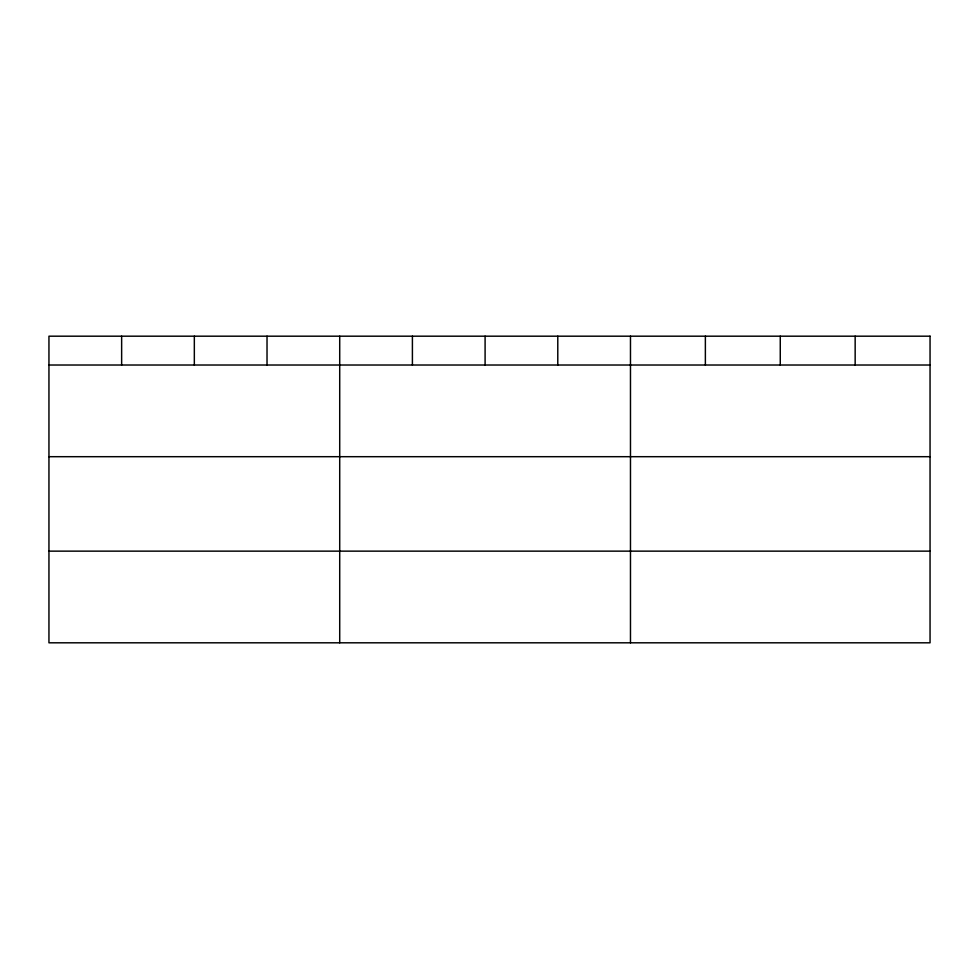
<?xml version="1.0" encoding="UTF-8"?>
<svg xmlns="http://www.w3.org/2000/svg" width="979" height="979" viewBox="0 0 979 979"><rect width="100%" height="100%" fill="white"/><g stroke="black" fill="none" stroke-linecap="round" stroke-linejoin="round"><path stroke-width="1.47" d="M48.95 365.02L930.05 365.02M48.95 456.691L930.05 456.691M48.95 551.14L930.05 551.14M855.156 336.189L855.156 365.02M780.263 336.189L780.263 365.02M705.369 336.189L705.369 365.02M630.476 336.189L630.476 642.811M557.785 336.189L557.785 365.02M485.094 336.189L485.094 365.02M412.404 336.189L412.404 365.02M339.713 336.189L339.713 642.811M267.022 336.189L267.022 365.02M194.332 336.189L194.332 365.02M121.641 336.189L121.641 365.02M930.05 336.189L48.95 336.189L48.95 642.811L930.05 642.811L930.05 336.189"/></g></svg>
